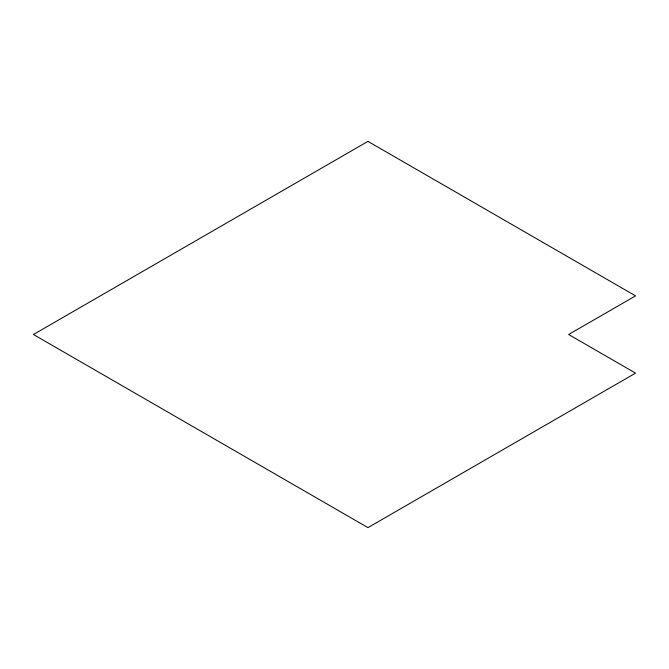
<?xml version="1.0" encoding="UTF-8"?>
<svg xmlns="http://www.w3.org/2000/svg" width="669" height="669" viewBox="0 0 669 669"><rect width="100%" height="100%" fill="white"/><g stroke="black" fill="none" stroke-linecap="round" stroke-linejoin="round"><path stroke-width="1" d="M367.95 141.376L33.45 334.5L367.95 527.624L635.55 373.126L568.65 334.5L635.55 295.874L367.95 141.376"/></g></svg>
